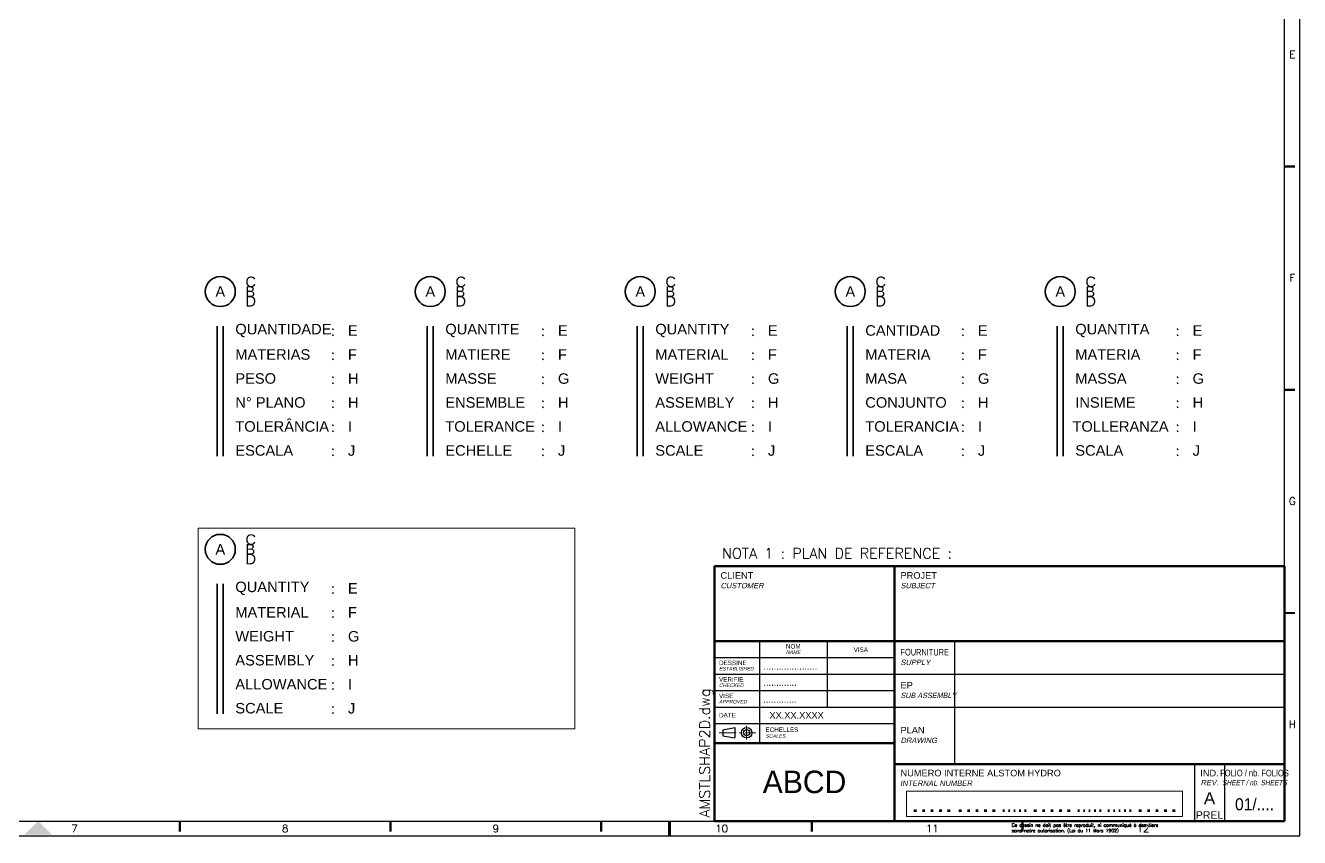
# Paper-space layout 'PRO2012' of a CAD drawing. Header units: millimetres. Extents: x 0 to 2378, y 0 to 1114.
# Drawn here: x 421.3 to 846, y 514.4 to 785.2 of the extents above; entities that cross this region are included whole.
import ezdxf
from ezdxf.enums import TextEntityAlignment as Align

# ---------------------------------------------------------------- set-up
doc = ezdxf.new("R2010")
doc.units = ezdxf.units.MM
doc.linetypes.add('AXES2', pattern=[28.575, 19.05, -3.175, 3.175, -3.175])
for name, color, linetype, lineweight in [('COTE', 1, 'Continuous', 18), ('FORT', 7, 'Continuous', 35), ('TEXTE', 3, 'Continuous', 25)]:
    doc.layers.add(name, color=color, linetype=linetype, lineweight=lineweight)
doc.styles.add('ALSTOM-APH', font='arial.ttf')
doc.styles.add('CART_DÉT_TEXTE', font='arial.ttf')
doc.styles.add('CARTOUCHE-CLIENT', font='arial.ttf')
doc.styles.get("Standard").update_dxf_attribs({"font": 'simplex.shx'})

# ---------------------------------------------------------------- blocks, each defined once
blk = doc.blocks.new('A1')
at = {"color": 1, "linetype": 'Continuous'}
for p, q in [((-1.6, 223.38), (-5, 223.38)), ((-5, 223.28), (-1.6, 223.28)), ((-5, 223.18), (-1.6, 223.18)), ((-1.6, 148.92), (-5, 148.92)), ((-5, 148.82), (-1.6, 148.82)), ((-5, 148.72), (-1.6, 148.72)), ((-1.6, 74.46), (-5, 74.46)), ((-5, 74.36), (-1.6, 74.36)), ((-5, 74.26), (-1.6, 74.26)), ((-373.33, 1.5), (-373.33, 5)), ((-373.23, 5), (-373.23, 1.5)), ((-373.13, 5), (-373.13, 1.5)), ((-303.09, 1.5), (-303.09, 5)), ((-302.99, 5), (-302.99, 1.5)), ((-302.89, 5), (-302.89, 1.5)), ((-232.86, 1.5), (-232.86, 5)), ((-232.76, 5), (-232.76, 1.5)), ((-232.66, 5), (-232.66, 1.5)), ((-162.63, 1.5), (-162.63, 5)), ((-162.53, 5), (-162.53, 1.5)), ((-162.43, 5), (-162.43, 1.5)), ((-92.4, 1.5), (-92.4, 5)), ((-92.3, 5), (-92.3, 1.5)), ((-92.2, 5), (-92.2, 1.5))]:
    blk.add_line(p, q, dxfattribs=at)
for points in [[(0, 0), (-841, 0), (-841, 594), (0, 594)], [(-836, 5), (-5, 5), (-5, 589), (-836, 589)]]:
    blk.add_lwpolyline(points, close=True, dxfattribs=at)
at = {"color": 1, "const_width": 1}
blk.add_lwpolyline([(-210, 5), (-210, 0)], dxfattribs=at)
at = {"color": 1}
blk.add_solid([(-425.01, 0.49), (-415.99, 0.49), (-420.5, 5)], dxfattribs=at)
at = {"color": 1, "linetype": 'Continuous', "width": 0.999298}
for s, height, p in [('E', 2.51, (-2.41, 260.61)), ('F', 2.51, (-2.41, 186.15)), ('G', 2.51, (-2.41, 111.69)), ('H', 2.51, (-2.41, 37.23)), ('7', 2.51, (-408.34, 2.51)), ('8', 2.51, (-338.11, 2.51)), ('9', 2.51, (-267.88, 2.51)), ('10', 2.507, (-192.64, 2.51)), ('11', 2.507, (-122.4, 2.51)), ('12', 2.507, (-52.17, 2.51))]:
    blk.add_text(s, height=height, dxfattribs=at).set_placement(p, align=Align.MIDDLE_CENTER)
at = {"color": 3, "width": 0.999186}
for s, p in [('Ce dessin ne doit pas être reproduit, ni communiqué à des tiers', (-95.97, 3.1)), ('sans notre autorisation. (Loi du 11 Mars 1902)', (-95.97, 1.27))]:
    blk.add_text(s, height=1.0958, dxfattribs=at).set_placement(p)
blk = doc.blocks.new('Cart_dét_ANG')
at = {"layer": 'FORT'}
for p, q in [((-1, -11.56), (-1, -54.85)), ((1, -11.56), (1, -54.85))]:
    blk.add_line(p, q, dxfattribs=at)
blk.add_circle((0, 0), 5, dxfattribs=at)
at = {"layer": 'TEXTE', "color": 6, "char_height": 3.5, "width": 37.1349, "attachment_point": 4, "style": 'CART_DÉT_TEXTE'}
for s, insert in [('QUANTITY', (5, -13)), ('MATERIAL', (5, -21)), ('WEIGHT', (5, -29)), ('ASSEMBLY', (5, -37)), ('ALLOWANCE', (5, -45)), ('SCALE', (5, -53))]:
    blk.add_mtext(s, dxfattribs=dict(at, insert=insert))
at = {"layer": 'TEXTE', "color": 6, "char_height": 3.5, "width": 11.3723, "attachment_point": 5}
for insert in [(37.55, -13), (37.55, -21), (37.55, -29), (37.55, -37), (37.55, -45), (37.55, -53)]:
    blk.add_mtext(':', dxfattribs=dict(at, insert=insert))
at = {"layer": 'TEXTE', "style": 'CART_DÉT_TEXTE', "flags": 8}
for tag, p in [('NOM-HAUT', (8.38, 3.25)), ('NOM-BAS', (8.38, -3.25))]:
    blk.add_attdef(tag, text='', height=3.5, dxfattribs=at).set_placement(p, align=Align.MIDDLE_LEFT)
at = {"layer": 'TEXTE', "style": 'CART_DÉT_TEXTE'}
blk.add_attdef('200', text='', height=3.5, dxfattribs=at).set_placement((0, 0), align=Align.MIDDLE_CENTER)
for tag, p in [('NOM-MILIEU', (8.38, 0)), ('QUANTITE', (42.55, -13)), ('MATIERE', (42.55, -21)), ('MASSE', (42.55, -29)), ('ENSEMBLE', (42.55, -37)), ('TOLERANCE', (42.55, -45)), ('ECHELLE', (42.55, -53))]:
    blk.add_attdef(tag, text='', height=3.5, dxfattribs=at).set_placement(p, align=Align.MIDDLE_LEFT)
blk = doc.blocks.new('Cart_dét_FRA')
at = {"layer": 'FORT'}
for p, q in [((-1, -11.56), (-1, -54.85)), ((1, -11.56), (1, -54.85))]:
    blk.add_line(p, q, dxfattribs=at)
blk.add_circle((0, 0), 5, dxfattribs=at)
at = {"layer": 'TEXTE', "color": 6, "char_height": 3.5, "width": 37.1349, "attachment_point": 4, "style": 'CART_DÉT_TEXTE'}
for s, insert in [('QUANTITE', (5, -13)), ('MATIERE', (5, -21)), ('MASSE', (5, -29)), ('ENSEMBLE', (5, -37)), ('TOLERANCE', (5, -45)), ('ECHELLE', (5, -53))]:
    blk.add_mtext(s, dxfattribs=dict(at, insert=insert))
at = {"layer": 'TEXTE', "color": 6, "char_height": 3.5, "width": 11.3723, "attachment_point": 5}
for insert in [(37.55, -13), (37.55, -21), (37.55, -29), (37.55, -37), (37.55, -45), (37.55, -53)]:
    blk.add_mtext(':', dxfattribs=dict(at, insert=insert))
at = {"layer": 'TEXTE', "style": 'CART_DÉT_TEXTE', "flags": 8}
for tag, p in [('NOM-HAUT', (8.38, 3.25)), ('NOM-BAS', (8.38, -3.25))]:
    blk.add_attdef(tag, text='', height=3.5, dxfattribs=at).set_placement(p, align=Align.MIDDLE_LEFT)
at = {"layer": 'TEXTE', "style": 'CART_DÉT_TEXTE'}
blk.add_attdef('200', text='', height=3.5, dxfattribs=at).set_placement((0, 0), align=Align.MIDDLE_CENTER)
for tag, p in [('NOM-MILIEU', (8.38, 0)), ('QUANTITE', (42.55, -13)), ('MATIERE', (42.55, -21)), ('MASSE', (42.55, -29)), ('ENSEMBLE', (42.55, -37)), ('TOLERANCE', (42.55, -45)), ('ECHELLE', (42.55, -53))]:
    blk.add_attdef(tag, text='', height=3.5, dxfattribs=at).set_placement(p, align=Align.MIDDLE_LEFT)
blk = doc.blocks.new('Cart_dét_ITA')
at = {"layer": 'FORT'}
for p, q in [((-1, -11.56), (-1, -54.85)), ((1, -11.56), (1, -54.85))]:
    blk.add_line(p, q, dxfattribs=at)
blk.add_circle((0, 0), 5, dxfattribs=at)
at = {"layer": 'TEXTE', "color": 6, "char_height": 3.5, "width": 37.1349, "attachment_point": 4, "style": 'CART_DÉT_TEXTE'}
for s, insert in [('QUANTITA', (5, -13)), ('MATERIA', (5, -21)), ('MASSA', (5, -29)), ('INSIEME ', (5, -37)), ('TOLLERANZA', (4.06, -45)), ('SCALA', (5, -53))]:
    blk.add_mtext(s, dxfattribs=dict(at, insert=insert))
at = {"layer": 'TEXTE', "color": 6, "char_height": 3.5, "width": 11.3723, "attachment_point": 5}
for insert in [(39.12, -13), (39.12, -21), (39.12, -29), (39.12, -37), (39.12, -45), (39.12, -53)]:
    blk.add_mtext(':', dxfattribs=dict(at, insert=insert))
at = {"layer": 'TEXTE', "style": 'CART_DÉT_TEXTE', "flags": 8}
for tag, p in [('NOM-HAUT', (8.38, 3.25)), ('NOM-BAS', (8.38, -3.25))]:
    blk.add_attdef(tag, text='', height=3.5, dxfattribs=at).set_placement(p, align=Align.MIDDLE_LEFT)
at = {"layer": 'TEXTE', "style": 'CART_DÉT_TEXTE'}
blk.add_attdef('200', text='', height=3.5, dxfattribs=at).set_placement((0, 0), align=Align.MIDDLE_CENTER)
for tag, p in [('NOM-MILIEU', (8.38, 0)), ('QUANTITE', (44.12, -13)), ('MATIERE', (44.12, -21)), ('MASSE', (44.12, -29)), ('ENSEMBLE', (44.12, -37)), ('TOLERANCE', (44.12, -45)), ('ECHELLE', (44.12, -53))]:
    blk.add_attdef(tag, text='', height=3.5, dxfattribs=at).set_placement(p, align=Align.MIDDLE_LEFT)
blk = doc.blocks.new('Cart_dét_ESP')
at = {"layer": 'FORT'}
for p, q in [((-1, -11.56), (-1, -54.85)), ((1, -11.56), (1, -54.85))]:
    blk.add_line(p, q, dxfattribs=at)
blk.add_circle((0, 0), 5, dxfattribs=at)
at = {"layer": 'TEXTE', "color": 6, "char_height": 3.5, "width": 37.1349, "attachment_point": 4, "style": 'CART_DÉT_TEXTE'}
for s, insert in [('CANTIDAD', (5, -13)), ('{\\fArial|b0|i0|c238|p34;MATER}IA', (5, -21)), ('{\\fArial|b0|i0|c238|p34;MAS}A', (5, -29)), ('CONJUNTO', (5, -37)), ('{\\fArial|b0|i0|c238|p34;TOLERANC}IA', (5, -45)), ('{\\fArial|b0|i0|c238|p34;E}SCALA', (5, -53))]:
    blk.add_mtext(s, dxfattribs=dict(at, insert=insert))
at = {"layer": 'TEXTE', "color": 6, "char_height": 3.5, "width": 11.3723, "attachment_point": 5}
for insert in [(37.55, -13), (37.55, -21), (37.55, -29), (37.55, -37), (37.55, -45), (37.55, -53)]:
    blk.add_mtext(':', dxfattribs=dict(at, insert=insert))
at = {"layer": 'TEXTE', "style": 'CART_DÉT_TEXTE', "flags": 8}
for tag, p in [('NOM-HAUT', (8.38, 3.25)), ('NOM-BAS', (8.38, -3.25))]:
    blk.add_attdef(tag, text='', height=3.5, dxfattribs=at).set_placement(p, align=Align.MIDDLE_LEFT)
at = {"layer": 'TEXTE', "style": 'CART_DÉT_TEXTE'}
blk.add_attdef('200', text='', height=3.5, dxfattribs=at).set_placement((0, 0), align=Align.MIDDLE_CENTER)
for tag, p in [('NOM-MILIEU', (8.38, 0)), ('QUANTITE', (42.55, -13)), ('MATIERE', (42.55, -21)), ('MASSE', (42.55, -29)), ('ENSEMBLE', (42.55, -37)), ('TOLERANCE', (42.55, -45)), ('ECHELLE', (42.55, -53))]:
    blk.add_attdef(tag, text='', height=3.5, dxfattribs=at).set_placement(p, align=Align.MIDDLE_LEFT)
blk = doc.blocks.new('*U13')
at = {"color": 7, "linetype": 'Continuous', "lineweight": 50}
for p, q in [((-190, 85), (0, 85)), ((-190, 85), (-190, 0)), ((-130, 85), (-130, 0)), ((0, 0), (0, 85)), ((-190, 60), (0, 60)), ((-190, 26), (-130, 26)), ((-130, 19), (0, 19)), ((-190, 0), (0, 0))]:
    blk.add_line(p, q, dxfattribs=at)
at = {"linetype": 'Continuous', "lineweight": 25}
for p, q in [((-175, 60), (-175, 26)), ((-152.5, 60), (-152.5, 38)), ((-110, 60), (-110, 19)), ((-190, 54.5), (-130, 54.5)), ((-190, 49), (-130, 49)), ((-130, 49), (0, 49)), ((-190, 43.5), (-130, 43.5)), ((-190, 38), (-130, 38)), ((-130, 38), (0, 38)), ((-190, 32.5), (-130, 32.5)), ((-30, 19), (-30, 0)), ((-20, 19), (-20, 0))]:
    blk.add_line(p, q, dxfattribs=at)
at = {"color": 54, "linetype": 'Continuous', "lineweight": 25}
for p, q in [((-187.2, 30.45), (-183.2, 31.2)), ((-187.2, 30.45), (-187.2, 28.45)), ((-183.2, 31.2), (-183.2, 27.7)), ((-187.2, 28.45), (-183.2, 27.7))]:
    blk.add_line(p, q, dxfattribs=at)
at = {"color": 61, "linetype": 'Continuous', "lineweight": 18}
blk.add_line((-179.3, 31.7), (-179.3, 27.2), dxfattribs=at)
at = {"color": 61, "linetype": 'AXES2', "lineweight": 18, "ltscale": 0.3}
blk.add_line((-188.5, 29.45), (-176.25, 29.45), dxfattribs=at)
at = {"color": 9, "linetype": 'Continuous', "lineweight": 18}
for p, q in [((-126, 10), (-34, 10)), ((-126, 10), (-126, 1.5)), ((-34, 10), (-34, 1.5)), ((-126, 1.5), (-34, 1.5))]:
    blk.add_line(p, q, dxfattribs=at)
at = {"color": 54}
for radius in [1.75, 1]:
    blk.add_circle((-179.3, 29.45), radius, dxfattribs=at)
at = {"color": 1, "style": 'ALSTOM-APH'}
for s, height, p in [('CLIENT', 2.2, (-188, 83)), ('PROJET', 2.2, (-128, 83)), ('EP', 2.2, (-128, 46.4)), ('ECHELLES', 1.5, (-173, 31.2)), ('PLAN', 2.2, (-128, 31.4)), ('NUMERO INTERNE ALSTOM HYDRO', 2.2, (-128, 17.1))]:
    blk.add_text(s, height=height, dxfattribs=at).set_placement(p, align=Align.TOP_LEFT)
at = {"color": 1, "style": 'ALSTOM-APH', "oblique": 12}
for s, height, p in [('CUSTOMER', 1.8, (-188, 79.4)), ('SUBJECT', 1.8, (-128, 79.4)), ('SUPPLY', 1.8, (-128, 53.8)), ('SCALES', 1.2, (-173, 28.95)), ('DRAWING', 1.8, (-128, 27.8))]:
    blk.add_text(s, height=height, dxfattribs=at).set_placement(p, align=Align.TOP_LEFT)
blk.add_text('NAME', height=1.2, dxfattribs=at).set_placement((-163.75, 56.3), align=Align.MIDDLE_CENTER)
at = {"color": 1, "style": 'ALSTOM-APH'}
for s, p in [('NOM', (-163.75, 58.25)), ('VISA', (-141.25, 57.15))]:
    blk.add_text(s, height=1.5, dxfattribs=at).set_placement(p, align=Align.MIDDLE_CENTER)
at = {"color": 1, "style": 'ALSTOM-APH', "width": 0.8}
blk.add_text('FOURNITURE', height=2.2, dxfattribs=at).set_placement((-128, 57.4), align=Align.TOP_LEFT)
at = {"color": 1, "style": 'ALSTOM-APH', "oblique": 12}
for s, p in [('ESTABLISHED', (-188.5, 50.8)), ('CHECKED', (-188.5, 45.3)), ('APPROVED', (-188.5, 39.8))]:
    blk.add_text(s, height=1.2, dxfattribs=at).set_placement(p, align=Align.MIDDLE_LEFT)
at = {"color": 1, "style": 'ALSTOM-APH'}
for s, p in [('DESSINE', (-188.5, 52.75)), ('VERIFIE', (-188.5, 47.25)), ('VISE', (-188.5, 41.75)), ('DATE', (-188.5, 35.3))]:
    blk.add_text(s, height=1.5, dxfattribs=at).set_placement(p, align=Align.MIDDLE_LEFT)
at = {"color": 1, "style": 'ALSTOM-APH', "oblique": 12, "width": 0.8}
blk.add_text('SUB ASSEMBLY', height=1.8, dxfattribs=at).set_placement((-128, 42.8), align=Align.TOP_LEFT)
at = {"color": 1, "style": 'ALSTOM-APH'}
blk.add_text('IND.', height=2.2, dxfattribs=at).set_placement((-25, 17.1), align=Align.TOP_CENTER)
at = {"color": 1, "style": 'ALSTOM-APH', "width": 0.65}
blk.add_text('FOLIO / nb. FOLIOS', height=2.2, dxfattribs=at).set_placement((-10, 17.1), align=Align.TOP_CENTER)
at = {"color": 1, "style": 'ALSTOM-APH', "oblique": 12}
blk.add_text('REV.', height=1.8, dxfattribs=at).set_placement((-25, 13.7), align=Align.TOP_CENTER)
at = {"color": 1, "style": 'ALSTOM-APH', "oblique": 12, "width": 0.7}
blk.add_text('SHEET / nb. SHEETS', height=1.8, dxfattribs=at).set_placement((-10, 13.7), align=Align.TOP_CENTER)
at = {"color": 0, "insert": (-160, 13), "char_height": 7.5, "width": 60, "attachment_point": 5, "style": 'ALSTOM-APH'}
blk.add_mtext('{\\fAlstom Logo|b0|i0|c2|p2;ABCD}', dxfattribs=at)
at = {"color": 1, "insert": (-128, 13.5), "char_height": 1.8, "width": 26.9924, "attachment_point": 1, "style": 'ALSTOM-APH'}
blk.add_mtext('{\\fArial|b0|i1|c0|p34;INTERNAL NUMBER}', dxfattribs=at)
at = {"color": 30}
for tag, height, style, p in [('ETAT-A', 2.5, 'ALSTOM-APH', (-6.75, 98.75)), ('PROJECT-MILIEU', 5, 'CARTOUCHE-CLIENT', (-60, 72.5)), ('CLIENT-MILIEU', 3.3, 'CARTOUCHE-CLIENT', (-160, 68.75)), ('FOURNITURE-MILIEU', 4, 'ALSTOM-APH', (-55, 54.5)), ('EP-MILIEU', 4, 'ALSTOM-APH', (-55, 43.5)), ('PLAN-MILIEU', 4, 'ALSTOM-APH', (-55, 28.5))]:
    blk.add_attdef(tag, text='', height=height, dxfattribs=dict(at, style=style)).set_placement(p, align=Align.MIDDLE_CENTER)
for tag, height, style, p in [('PROJECT-HAUT', 5, 'CARTOUCHE-CLIENT', (-60, 80)), ('CLIENT-BAS', 3.3, 'CARTOUCHE-CLIENT', (-160, 66.95)), ('FOURNITURE-HAUT', 3.5, 'ALSTOM-APH', (-55, 58.7)), ('EP-HAUT', 3.5, 'ALSTOM-APH', (-55, 47.7)), ('PLAN-HAUT', 4, 'ALSTOM-APH', (-55, 34.4))]:
    blk.add_attdef(tag, text='', height=height, dxfattribs=dict(at, style=style)).set_placement(p, align=Align.TOP_CENTER)
for tag, height, style, p in [('CLIENT-HAUT', 3.3, 'CARTOUCHE-CLIENT', (-160, 70.55)), ('PROJECT-BAS', 5, 'CARTOUCHE-CLIENT', (-60, 65)), ('FOURNITURE-BAS', 3.5, 'ALSTOM-APH', (-55, 50.3)), ('EP-BAS', 3.5, 'ALSTOM-APH', (-55, 39.3)), ('PLAN-BAS', 4, 'ALSTOM-APH', (-55, 22.6))]:
    blk.add_attdef(tag, text='', height=height, dxfattribs=dict(at, style=style)).set_placement(p, align=Align.CENTER)
at = {"color": 30, "style": 'ALSTOM-APH'}
for tag, p in [('DESS-A', (-173.7, 50.48)), ('VERIF-A', (-173.7, 45.08)), ('VISE-A', (-173.76, 39.42)), ('DATE-A', (-171.7, 34.14)), ('ECH1', (-158.26, 28.12))]:
    blk.add_attdef(tag, p, '', height=2.2, dxfattribs=at)
for tag, width, p, p2 in [('HEU', 0.863006, (-124.5, 3), (-110.5, 3)), ('XXX', 1.09208, (-109.5, 3), (-95.5, 3)), ('00', 1.053077, (-94.5, 3), (-85.5, 3)), ('MEA', 0.840269, (-84.5, 3), (-70.5, 3)), ('TB', 0.916664, (-69.5, 3), (-60.5, 3)), ('??', 1.053077, (-59.5, 3), (-50.5, 3)), ('???', 1.09208, (-49.5, 3), (-35.5, 3))]:
    blk.add_attdef(tag, text='', height=5.5, dxfattribs=dict(at, width=width)).set_placement(p, p2, align=Align.FIT)
at = {"color": 30, "style": 'ALSTOM-APH', "flags": 8}
blk.add_attdef('A', text='', height=4, dxfattribs=at).set_placement((-25, 2.42), align=Align.BOTTOM_CENTER)
at = {"color": 30, "style": 'ALSTOM-APH', "width": 0.929659, "flags": 8}
blk.add_attdef('01/01', text='', height=4, dxfattribs=at).set_placement((-16.5, 3.6), (-3.5, 3.6), align=Align.FIT)
blk = doc.blocks.new('Cart_dét_POR')
at = {"layer": 'FORT'}
for p, q in [((485.25, 411.99), (485.25, 368.7)), ((487.25, 411.99), (487.25, 368.7))]:
    blk.add_line(p, q, dxfattribs=at)
blk.add_circle((486.25, 423.55), 5, dxfattribs=at)
at = {"layer": 'TEXTE', "color": 6, "char_height": 3.5, "width": 37.1349, "attachment_point": 4, "style": 'CART_DÉT_TEXTE'}
for s, insert in [('QUANTIDADE', (491.25, 410.55)), ('MATERIAS', (491.25, 402.55)), ('PESO', (491.25, 394.55)), ('N° PLANO', (491.25, 386.55)), ('TOLERÂNCIA', (491.25, 378.55)), ('ESCALA', (491.25, 370.55))]:
    blk.add_mtext(s, dxfattribs=dict(at, insert=insert))
at = {"layer": 'TEXTE', "color": 6, "char_height": 3.5, "width": 11.3723, "attachment_point": 5}
for insert in [(523.8, 410.55), (523.8, 402.55), (523.8, 394.55), (523.8, 386.55), (523.8, 378.55), (523.8, 370.55)]:
    blk.add_mtext(':', dxfattribs=dict(at, insert=insert))
at = {"layer": 'TEXTE', "style": 'CART_DÉT_TEXTE'}
blk.add_attdef('200', text='', height=3.5, dxfattribs=at).set_placement((486.25, 423.55), align=Align.MIDDLE_CENTER)
at = {"layer": 'TEXTE', "style": 'CART_DÉT_TEXTE', "flags": 8}
for tag, p in [('NOM-HAUT', (494.63, 426.8)), ('NOM-BAS', (494.63, 420.3))]:
    blk.add_attdef(tag, text='', height=3.5, dxfattribs=at).set_placement(p, align=Align.MIDDLE_LEFT)
at = {"layer": 'TEXTE', "style": 'CART_DÉT_TEXTE'}
for tag, p in [('NOM-MILIEU', (494.63, 423.55)), ('QUANTITE', (528.8, 410.55)), ('MATIERE', (528.8, 402.55)), ('MASSE', (528.8, 394.55)), ('ENSEMBLE', (528.8, 386.55)), ('TOLERANCE', (528.8, 378.55)), ('ECHELLE', (528.8, 370.55))]:
    blk.add_attdef(tag, text='', height=3.5, dxfattribs=at).set_placement(p, align=Align.MIDDLE_LEFT)

psp = doc.layouts.new('PRO2012')

# ---------------------------------------------------------------- linework, layer by layer
at = {"layer": 'COTE'}
psp.add_lwpolyline([(478.8379, 550.6585), (604.4285, 550.6585), (604.4285, 617.6132), (478.8379, 617.6132)], close=True, dxfattribs=at)

# ---------------------------------------------------------------- block references
psp.add_blockref('A1', (846, 514.906))
ref = psp.add_blockref('Cart_dét_POR', (0, 272.906))
ref.add_attrib('200', 'A', dxfattribs={"layer": 'TEXTE', "height": 3.5, "style": 'CART_DÉT_TEXTE'}).set_placement((486.2489, 696.4551), align=Align.MIDDLE_CENTER)
ref.add_attrib('NOM-HAUT', 'C', dxfattribs={"layer": 'TEXTE', "height": 3.5, "style": 'CART_DÉT_TEXTE'}).set_placement((494.6272, 699.7051), align=Align.MIDDLE_LEFT)
ref.add_attrib('NOM-MILIEU', 'B', dxfattribs={"layer": 'TEXTE', "height": 3.5, "style": 'CART_DÉT_TEXTE'}).set_placement((494.6272, 696.4551), align=Align.MIDDLE_LEFT)
ref.add_attrib('NOM-BAS', 'D', dxfattribs={"layer": 'TEXTE', "height": 3.5, "style": 'CART_DÉT_TEXTE'}).set_placement((494.6272, 693.2051), align=Align.MIDDLE_LEFT)
ref.add_attrib('QUANTITE', 'E', dxfattribs={"layer": 'TEXTE', "height": 3.5, "style": 'CART_DÉT_TEXTE'}).set_placement((528.7956, 683.4551), align=Align.MIDDLE_LEFT)
ref.add_attrib('MATIERE', 'F', dxfattribs={"layer": 'TEXTE', "height": 3.5, "style": 'CART_DÉT_TEXTE'}).set_placement((528.7956, 675.4551), align=Align.MIDDLE_LEFT)
ref.add_attrib('MASSE', 'H', dxfattribs={"layer": 'TEXTE', "height": 3.5, "style": 'CART_DÉT_TEXTE'}).set_placement((528.7956, 667.4551), align=Align.MIDDLE_LEFT)
ref.add_attrib('ENSEMBLE', 'H', dxfattribs={"layer": 'TEXTE', "height": 3.5, "style": 'CART_DÉT_TEXTE'}).set_placement((528.7956, 659.4551), align=Align.MIDDLE_LEFT)
ref.add_attrib('TOLERANCE', 'I', dxfattribs={"layer": 'TEXTE', "height": 3.5, "style": 'CART_DÉT_TEXTE'}).set_placement((528.7956, 651.4551), align=Align.MIDDLE_LEFT)
ref.add_attrib('ECHELLE', 'J', dxfattribs={"layer": 'TEXTE', "height": 3.5, "style": 'CART_DÉT_TEXTE'}).set_placement((528.7956, 643.4551), align=Align.MIDDLE_LEFT)
ref = psp.add_blockref('Cart_dét_FRA', (556.2488, 696.4552))
ref.add_attrib('200', 'A', dxfattribs={"layer": 'TEXTE', "height": 3.5, "style": 'CART_DÉT_TEXTE'}).set_placement((556.2488, 696.4552), align=Align.MIDDLE_CENTER)
ref.add_attrib('NOM-MILIEU', 'B', dxfattribs={"layer": 'TEXTE', "height": 3.5, "style": 'CART_DÉT_TEXTE'}).set_placement((564.6271, 696.4552), align=Align.MIDDLE_LEFT)
ref.add_attrib('NOM-HAUT', 'C', dxfattribs={"layer": 'TEXTE', "height": 3.5, "style": 'CART_DÉT_TEXTE'}).set_placement((564.6271, 699.7052), align=Align.MIDDLE_LEFT)
ref.add_attrib('NOM-BAS', 'D', dxfattribs={"layer": 'TEXTE', "height": 3.5, "style": 'CART_DÉT_TEXTE'}).set_placement((564.6271, 693.2052), align=Align.MIDDLE_LEFT)
ref.add_attrib('QUANTITE', 'E', dxfattribs={"layer": 'TEXTE', "height": 3.5, "style": 'CART_DÉT_TEXTE'}).set_placement((598.7956, 683.4552), align=Align.MIDDLE_LEFT)
ref.add_attrib('MATIERE', 'F', dxfattribs={"layer": 'TEXTE', "height": 3.5, "style": 'CART_DÉT_TEXTE'}).set_placement((598.7956, 675.4552), align=Align.MIDDLE_LEFT)
ref.add_attrib('MASSE', 'G', dxfattribs={"layer": 'TEXTE', "height": 3.5, "style": 'CART_DÉT_TEXTE'}).set_placement((598.7956, 667.4552), align=Align.MIDDLE_LEFT)
ref.add_attrib('ENSEMBLE', 'H', dxfattribs={"layer": 'TEXTE', "height": 3.5, "style": 'CART_DÉT_TEXTE'}).set_placement((598.7956, 659.4552), align=Align.MIDDLE_LEFT)
ref.add_attrib('TOLERANCE', 'I', dxfattribs={"layer": 'TEXTE', "height": 3.5, "style": 'CART_DÉT_TEXTE'}).set_placement((598.7956, 651.4552), align=Align.MIDDLE_LEFT)
ref.add_attrib('ECHELLE', 'J', dxfattribs={"layer": 'TEXTE', "height": 3.5, "style": 'CART_DÉT_TEXTE'}).set_placement((598.7956, 643.4552), align=Align.MIDDLE_LEFT)
ref = psp.add_blockref('Cart_dét_ANG', (626.2488, 696.4552))
ref.add_attrib('200', 'A', dxfattribs={"layer": 'TEXTE', "height": 3.5, "style": 'CART_DÉT_TEXTE'}).set_placement((626.2488, 696.4552), align=Align.MIDDLE_CENTER)
ref.add_attrib('NOM-MILIEU', 'B', dxfattribs={"layer": 'TEXTE', "height": 3.5, "style": 'CART_DÉT_TEXTE'}).set_placement((634.6271, 696.4552), align=Align.MIDDLE_LEFT)
ref.add_attrib('NOM-HAUT', 'C', dxfattribs={"layer": 'TEXTE', "height": 3.5, "style": 'CART_DÉT_TEXTE'}).set_placement((634.6271, 699.7052), align=Align.MIDDLE_LEFT)
ref.add_attrib('NOM-BAS', 'D', dxfattribs={"layer": 'TEXTE', "height": 3.5, "style": 'CART_DÉT_TEXTE'}).set_placement((634.6271, 693.2052), align=Align.MIDDLE_LEFT)
ref.add_attrib('QUANTITE', 'E', dxfattribs={"layer": 'TEXTE', "height": 3.5, "style": 'CART_DÉT_TEXTE'}).set_placement((668.7955, 683.4552), align=Align.MIDDLE_LEFT)
ref.add_attrib('MATIERE', 'F', dxfattribs={"layer": 'TEXTE', "height": 3.5, "style": 'CART_DÉT_TEXTE'}).set_placement((668.7955, 675.4552), align=Align.MIDDLE_LEFT)
ref.add_attrib('MASSE', 'G', dxfattribs={"layer": 'TEXTE', "height": 3.5, "style": 'CART_DÉT_TEXTE'}).set_placement((668.7955, 667.4552), align=Align.MIDDLE_LEFT)
ref.add_attrib('ENSEMBLE', 'H', dxfattribs={"layer": 'TEXTE', "height": 3.5, "style": 'CART_DÉT_TEXTE'}).set_placement((668.7955, 659.4552), align=Align.MIDDLE_LEFT)
ref.add_attrib('TOLERANCE', 'I', dxfattribs={"layer": 'TEXTE', "height": 3.5, "style": 'CART_DÉT_TEXTE'}).set_placement((668.7955, 651.4552), align=Align.MIDDLE_LEFT)
ref.add_attrib('ECHELLE', 'J', dxfattribs={"layer": 'TEXTE', "height": 3.5, "style": 'CART_DÉT_TEXTE'}).set_placement((668.7955, 643.4552), align=Align.MIDDLE_LEFT)
ref = psp.add_blockref('Cart_dét_ESP', (696.2487, 696.4554))
ref.add_attrib('200', 'A', dxfattribs={"layer": 'TEXTE', "height": 3.5, "style": 'CART_DÉT_TEXTE'}).set_placement((696.2487, 696.4554), align=Align.MIDDLE_CENTER)
ref.add_attrib('NOM-MILIEU', 'B', dxfattribs={"layer": 'TEXTE', "height": 3.5, "style": 'CART_DÉT_TEXTE'}).set_placement((704.627, 696.4554), align=Align.MIDDLE_LEFT)
ref.add_attrib('NOM-HAUT', 'C', dxfattribs={"layer": 'TEXTE', "height": 3.5, "style": 'CART_DÉT_TEXTE'}).set_placement((704.627, 699.7054), align=Align.MIDDLE_LEFT)
ref.add_attrib('NOM-BAS', 'D', dxfattribs={"layer": 'TEXTE', "height": 3.5, "style": 'CART_DÉT_TEXTE'}).set_placement((704.627, 693.2054), align=Align.MIDDLE_LEFT)
ref.add_attrib('QUANTITE', 'E', dxfattribs={"layer": 'TEXTE', "height": 3.5, "style": 'CART_DÉT_TEXTE'}).set_placement((738.7955, 683.4554), align=Align.MIDDLE_LEFT)
ref.add_attrib('MATIERE', 'F', dxfattribs={"layer": 'TEXTE', "height": 3.5, "style": 'CART_DÉT_TEXTE'}).set_placement((738.7955, 675.4554), align=Align.MIDDLE_LEFT)
ref.add_attrib('MASSE', 'G', dxfattribs={"layer": 'TEXTE', "height": 3.5, "style": 'CART_DÉT_TEXTE'}).set_placement((738.7955, 667.4554), align=Align.MIDDLE_LEFT)
ref.add_attrib('ENSEMBLE', 'H', dxfattribs={"layer": 'TEXTE', "height": 3.5, "style": 'CART_DÉT_TEXTE'}).set_placement((738.7955, 659.4554), align=Align.MIDDLE_LEFT)
ref.add_attrib('TOLERANCE', 'I', dxfattribs={"layer": 'TEXTE', "height": 3.5, "style": 'CART_DÉT_TEXTE'}).set_placement((738.7955, 651.4554), align=Align.MIDDLE_LEFT)
ref.add_attrib('ECHELLE', 'J', dxfattribs={"layer": 'TEXTE', "height": 3.5, "style": 'CART_DÉT_TEXTE'}).set_placement((738.7955, 643.4554), align=Align.MIDDLE_LEFT)
ref = psp.add_blockref('Cart_dét_ITA', (766.2486, 696.4555))
ref.add_attrib('200', 'A', dxfattribs={"layer": 'TEXTE', "height": 3.5, "style": 'CART_DÉT_TEXTE'}).set_placement((766.2486, 696.4555), align=Align.MIDDLE_CENTER)
ref.add_attrib('NOM-MILIEU', 'B', dxfattribs={"layer": 'TEXTE', "height": 3.5, "style": 'CART_DÉT_TEXTE'}).set_placement((774.6269, 696.4555), align=Align.MIDDLE_LEFT)
ref.add_attrib('NOM-HAUT', 'C', dxfattribs={"layer": 'TEXTE', "height": 3.5, "style": 'CART_DÉT_TEXTE'}).set_placement((774.6269, 699.7055), align=Align.MIDDLE_LEFT)
ref.add_attrib('NOM-BAS', 'D', dxfattribs={"layer": 'TEXTE', "height": 3.5, "style": 'CART_DÉT_TEXTE'}).set_placement((774.6269, 693.2055), align=Align.MIDDLE_LEFT)
ref.add_attrib('QUANTITE', 'E', dxfattribs={"layer": 'TEXTE', "height": 3.5, "style": 'CART_DÉT_TEXTE'}).set_placement((810.367, 683.4555), align=Align.MIDDLE_LEFT)
ref.add_attrib('MATIERE', 'F', dxfattribs={"layer": 'TEXTE', "height": 3.5, "style": 'CART_DÉT_TEXTE'}).set_placement((810.367, 675.4555), align=Align.MIDDLE_LEFT)
ref.add_attrib('MASSE', 'G', dxfattribs={"layer": 'TEXTE', "height": 3.5, "style": 'CART_DÉT_TEXTE'}).set_placement((810.367, 667.4555), align=Align.MIDDLE_LEFT)
ref.add_attrib('ENSEMBLE', 'H', dxfattribs={"layer": 'TEXTE', "height": 3.5, "style": 'CART_DÉT_TEXTE'}).set_placement((810.367, 659.4555), align=Align.MIDDLE_LEFT)
ref.add_attrib('TOLERANCE', 'I', dxfattribs={"layer": 'TEXTE', "height": 3.5, "style": 'CART_DÉT_TEXTE'}).set_placement((810.367, 651.4555), align=Align.MIDDLE_LEFT)
ref.add_attrib('ECHELLE', 'J', dxfattribs={"layer": 'TEXTE', "height": 3.5, "style": 'CART_DÉT_TEXTE'}).set_placement((810.367, 643.4555), align=Align.MIDDLE_LEFT)
ref = psp.add_blockref('Cart_dét_ANG', (486.2489, 610.5059))
ref.add_attrib('200', 'A', dxfattribs={"layer": 'TEXTE', "height": 3.5, "style": 'CART_DÉT_TEXTE'}).set_placement((486.2489, 610.5059), align=Align.MIDDLE_CENTER)
ref.add_attrib('NOM-MILIEU', 'B', dxfattribs={"layer": 'TEXTE', "height": 3.5, "style": 'CART_DÉT_TEXTE'}).set_placement((494.6272, 610.5059), align=Align.MIDDLE_LEFT)
ref.add_attrib('NOM-HAUT', 'C', dxfattribs={"layer": 'TEXTE', "height": 3.5, "style": 'CART_DÉT_TEXTE'}).set_placement((494.6272, 613.7559), align=Align.MIDDLE_LEFT)
ref.add_attrib('NOM-BAS', 'D', dxfattribs={"layer": 'TEXTE', "height": 3.5, "style": 'CART_DÉT_TEXTE'}).set_placement((494.6272, 607.2559), align=Align.MIDDLE_LEFT)
ref.add_attrib('QUANTITE', 'E', dxfattribs={"layer": 'TEXTE', "height": 3.5, "style": 'CART_DÉT_TEXTE'}).set_placement((528.7956, 597.5059), align=Align.MIDDLE_LEFT)
ref.add_attrib('MATIERE', 'F', dxfattribs={"layer": 'TEXTE', "height": 3.5, "style": 'CART_DÉT_TEXTE'}).set_placement((528.7956, 589.5059), align=Align.MIDDLE_LEFT)
ref.add_attrib('MASSE', 'G', dxfattribs={"layer": 'TEXTE', "height": 3.5, "style": 'CART_DÉT_TEXTE'}).set_placement((528.7956, 581.5059), align=Align.MIDDLE_LEFT)
ref.add_attrib('ENSEMBLE', 'H', dxfattribs={"layer": 'TEXTE', "height": 3.5, "style": 'CART_DÉT_TEXTE'}).set_placement((528.7956, 573.5059), align=Align.MIDDLE_LEFT)
ref.add_attrib('TOLERANCE', 'I', dxfattribs={"layer": 'TEXTE', "height": 3.5, "style": 'CART_DÉT_TEXTE'}).set_placement((528.7956, 565.5059), align=Align.MIDDLE_LEFT)
ref.add_attrib('ECHELLE', 'J', dxfattribs={"layer": 'TEXTE', "height": 3.5, "style": 'CART_DÉT_TEXTE'}).set_placement((528.7956, 557.5059), align=Align.MIDDLE_LEFT)
ref = psp.add_blockref('*U13', (841, 519.906))
ref.add_attrib('HEU', '.....', dxfattribs={"color": 30, "height": 5.5, "style": 'ALSTOM-APH', "width": 1.311647}).set_placement((716.5, 522.906), (730.5, 522.906), align=Align.FIT)
ref.add_attrib('XXX', '.....', dxfattribs={"color": 30, "height": 5.5, "style": 'ALSTOM-APH', "width": 1.311647}).set_placement((731.5, 522.906), (745.5, 522.906), align=Align.FIT)
ref.add_attrib('00', '.....', dxfattribs={"color": 30, "height": 5.5, "style": 'ALSTOM-APH', "width": 0.843202}).set_placement((746.5, 522.906), (755.5, 522.906), align=Align.FIT)
ref.add_attrib('MEA', '.....', dxfattribs={"color": 30, "height": 5.5, "style": 'ALSTOM-APH', "width": 1.311647}).set_placement((756.5, 522.906), (770.5, 522.906), align=Align.FIT)
ref.add_attrib('TB', '.....', dxfattribs={"color": 30, "height": 5.5, "style": 'ALSTOM-APH', "width": 0.843202}).set_placement((771.5, 522.906), (780.5, 522.906), align=Align.FIT)
ref.add_attrib('??', '.....', dxfattribs={"color": 30, "height": 5.5, "style": 'ALSTOM-APH', "width": 0.843202}).set_placement((781.5, 522.906), (790.5, 522.906), align=Align.FIT)
ref.add_attrib('???', '.....', dxfattribs={"color": 30, "height": 5.5, "style": 'ALSTOM-APH', "width": 1.311647}).set_placement((791.5, 522.906), (805.5, 522.906), align=Align.FIT)
ref.add_attrib('A', 'A', dxfattribs={"color": 30, "height": 4, "style": 'ALSTOM-APH'}).set_placement((816, 524.3219), align=Align.BOTTOM_CENTER)
ref.add_attrib('01/01', '01/....', dxfattribs={"color": 30, "height": 4, "style": 'ALSTOM-APH', "width": 0.930021}).set_placement((824.5, 523.5061), (837.5, 523.5061), align=Align.FIT)
ref.add_attrib('DESS-A', '.....................', (667.3, 570.3864), dxfattribs={"color": 30, "height": 2.2, "style": 'ALSTOM-APH'})
ref.add_attrib('VERIF-A', '.............', (667.2999, 564.9829), dxfattribs={"color": 30, "height": 2.2, "style": 'ALSTOM-APH'})
ref.add_attrib('VISE-A', '.............', (667.2446, 559.3229), dxfattribs={"color": 30, "height": 2.2, "style": 'ALSTOM-APH'})
ref.add_attrib('DATE-A', 'XX.XX.XXXX', (669.3014, 554.0483), dxfattribs={"color": 30, "height": 2.2, "style": 'ALSTOM-APH'})
ref.add_attrib('ETAT-A', 'PREL', dxfattribs={"color": 30, "height": 2.5, "style": 'ALSTOM-APH'}).set_placement((816, 521.906), align=Align.MIDDLE_CENTER)

# ---------------------------------------------------------------- texts
at = {"color": 1}
psp.add_text('AMSTLSHAP2D.dwg', height=3.5, rotation=90, dxfattribs=at).set_placement((647.7095, 521.058), align=Align.MIDDLE_LEFT)
at = {"layer": 'TEXTE', "insert": (653.5, 607.406), "char_height": 3.5, "width": 185.97413, "attachment_point": 7}
psp.add_mtext('NOTA 1 : PLAN DE REFERENCE :', dxfattribs=at)

doc.saveas('drawing.dxf')
